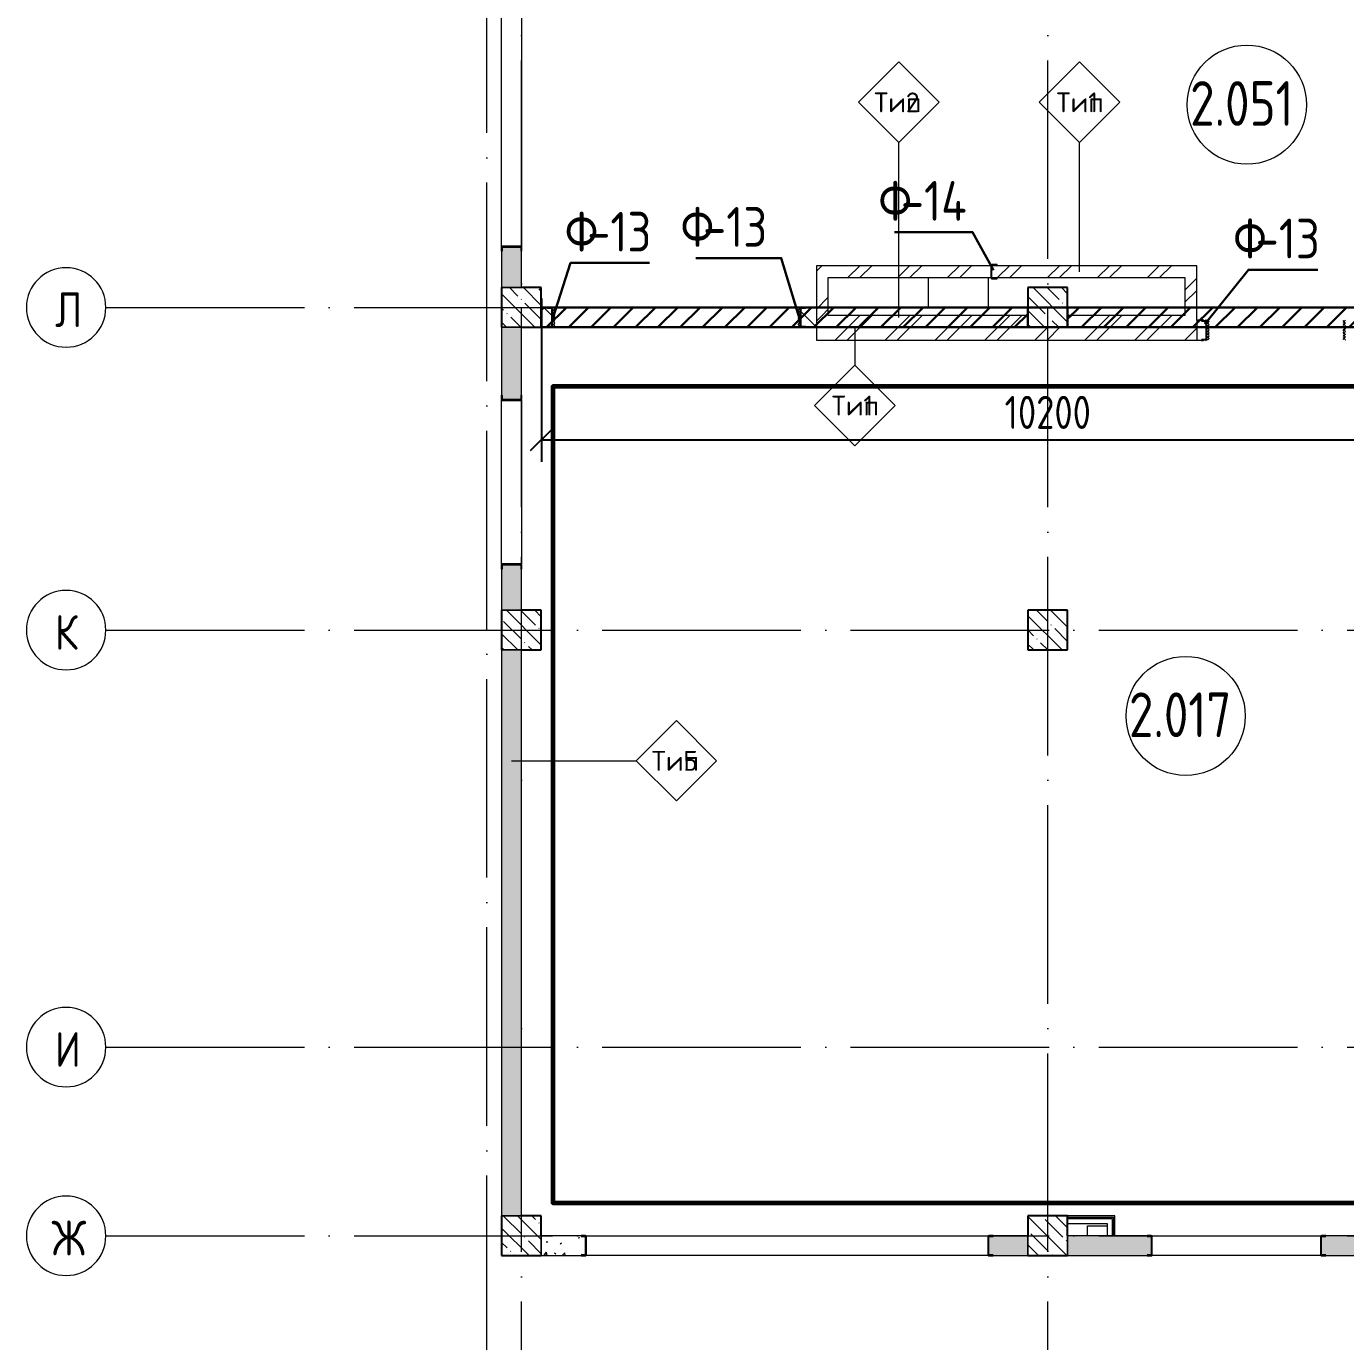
# Model space of a CAD drawing. Header units: millimetres. Extents: x -592259 to 288321, y -552984 to 293768.
# Drawn here: x 93223 to 106509, y -95626 to -82379 of the extents above; entities that cross this region are included whole.
import ezdxf

# ---------------------------------------------------------------- set-up
doc = ezdxf.new("R2010")
doc.units = ezdxf.units.MM
doc.linetypes.add('ADSK_Линия сетки', pattern=[2500, 2000, -250, 0, -250])
doc.layers.get('Defpoints').update_dxf_attribs({"color": 250})
for name, color, linetype, lineweight in [('0.1) Блок 4 вып', 6, 'Continuous', 30), ('2.2)Фарх остаток.', 1, 'Continuous', 30), ('4.2) Штук 4 вып', 6, 'Continuous', 60), ('A-AREA-____-IDEN', 250, 'Continuous', 9), ('A-DOOR-____-OTLN', 250, 'Continuous', 5), ('A-FLOR-____-OTLN', 250, 'Continuous', 9), ('A-WALL-____-IDEN', 250, 'Continuous', 9), ('A-WALL-____-MCUT', 250, 'Continuous', 13), ('A-WALL-____-PATT', 250, 'Continuous', 13), ('A-WALL-FNSH-MCUT', 250, 'Continuous', 13), ('I-WALL-____-OTLN', 250, 'Continuous', 9), ('S-COLS-____-MCUT', 250, 'Continuous', 25), ('S-COLS-____-OTLN', 250, 'Continuous', 9), ('S-GRID-____-IDEN', 250, 'Continuous', 9), ('S-GRID-____-OTLN', 250, 'Continuous', 9)]:
    doc.layers.add(name, color=color, linetype=linetype, lineweight=lineweight)
doc.styles.add('GOST Common', font='', dxfattribs={"width": 0.9, "height": 350})
doc.styles.add('GOST Common_1', font='', dxfattribs={"width": 0.9, "height": 250})
doc.styles.add('ISOCPEUR', font='isocpeur.ttf', dxfattribs={"width": 0.8, "height": 100})
doc.styles.add('ISOCPEUR_3', font='isocpeur.ttf', dxfattribs={"height": 250})
doc.styles.get("Standard").update_dxf_attribs({"font": 'ГОСТ тип А.ttf'})
doc.styles.get('GOST Common').set_extended_font_data('GOST Common')
doc.styles.get('GOST Common_1').set_extended_font_data('GOST Common')
doc.dimstyles.new('А3', dxfattribs={"dimtxt": 333, "dimasz": 222, "dimexe": 222, "dimexo": 111, "dimgap": 111, "dimtad": 1, "dimtoh": 1, "dimdec": 0, "dimrnd": 0.0015, "dimzin": 0, "dimdsep": 46, "dimtxsty": 'Standard', "dimblk": 'OBLIQUE', "dimcen": 0, "dimclrd": 7, "dimclre": 7, "dimclrt": 7, "dimadec": 0, "dimazin": 0, "dimtfac": 1, "dimtdec": 0, "dimtofl": 0, "dimtmove": 0, "dimatfit": 3, "dimfxl": 1, "dimtolj": 1, "dimtzin": 0, "dimarcsym": 0})
pattern_1 = [(135, (28708.77, -120984.93), (-141.42136, -141.42136), [])]
pattern_2 = [(45, (28708.77, -120984.93), (-251.4472, 251.4472), []), (45, (28708.77, -120603.93), (-251.4472, 251.4472), [])]
pattern_3 = [(135, (28708.77, -120984.93), (-142.5612, -142.5612), []), (135, (28851.33, -120984.93), (-142.5612, -142.5612), [252.016, -50.403, 3.353, -47.05])]
pattern_4 = [(50, (28708.77, -120984.93), (364.3679, -31.8783), [38.1, -419.1]), (355, (28708.77, -120984.93), (-70.4859, 382.1133), [30.48, -335.28]), (100.451, (28739.14, -120987.6), (293.885, 350.2334), [32.38, -356.18]), (46.184, (28708.77, -120883.33), (542.1585, -84.0858), [57.15, -628.65]), (96.636, (28753.95, -120890.34), (474.805, 494.8554), [48.57, -534.27]), (351.184, (28708.8, -120883.33), (474.8102, 494.85), [45.72, -502.92]), (21, (28759.57, -120908.73), (303.2285, -204.5305), [38.1, -419.1]), (326, (28759.57, -120908.73), (123.6039, 368.376), [30.48, -335.28]), (71.451, (28784.84, -120925.78), (426.8341, 163.8427), [32.38, -356.18]), (37.5, (28708.77, -120984.93), (6.17665, 169.11015), [16.764, -314.452, 16.764, -323.596, -336.55]), (37.5, (28708.77, -120984.93), (6.17665, 169.11015), [-671.576, 16.764, -319.786]), (7.5, (28708.77, -120984.93), (133.63888, 200.3615), [16.764, -177.292, 16.764, -306.832, -128.27]), (7.5, (28708.77, -120984.93), (133.63888, 200.3615), [-517.652, 16.764, -111.506]), (327.5, (28595.49, -120984.93), (271.18182, -11.45836), [16.764, -110.236, 16.764, -379.476, -525.78]), (327.5, (28595.49, -120984.93), (271.18182, -11.45836), [-523.24, 16.764, -509.016]), (317.5, (28544.7, -120984.93), (296.2585, 50.85285), [16.764, -148.336, 16.764, -246.38, -373.38]), (317.5, (28544.7, -120984.93), (296.2585, 50.85285), [-428.244, 16.764, -356.616])]

# ---------------------------------------------------------------- blocks, each defined once
blk = doc.blocks.new('Дверь_СКБ_2Ст_Фрамуга2 - Н_ВВ-3_2500x2600h_Учебные помещения_Фрамуга слева-V1-АР1_Кладочный план 2 этажа С2и3')
at = {"layer": 'A-DOOR-____-OTLN'}
h = blk.add_hatch(dxfattribs=at)
h.set_pattern_fill('FP_5', color=256, style=0, pattern_type=2)
h.set_pattern_definition([(45, (-1071.384, 164.685), (-14.1421, 14.1421), []), (135, (-1071.384, 164.685), (-14.1421, -14.1421), [])])
h.paths.add_polyline_path([(-1212, -100), (-1212, 100), (-1237, 99), (-1237, -100)])
h = blk.add_hatch(dxfattribs=at)
h.set_pattern_fill('FP_4', color=256, style=0, pattern_type=2)
h.set_pattern_definition([(135, (1051.41, 164.685), (-14.1421, -14.1421), []), (225, (1051.41, 164.685), (14.1421, -14.1421), [])])
h.paths.add_polyline_path([(1263, -100), (1263, 100), (1238, 100), (1238, -100)])
blk = doc.blocks.new('Дверь_СКБ_2Ст_Внутренняя1 - Н_ВВ-11_1400x2600h_Фрамуга сверху_ рейлинг_ ручка-42098206-АР1_Кладочный план 2 этажа С2и3')
at = {"layer": 'A-DOOR-____-OTLN'}
h = blk.add_hatch(dxfattribs=at)
h.set_pattern_fill('FP_3', color=256, style=0, pattern_type=2)
h.set_pattern_definition([(45, (-521.384, 164.685), (-14.1421, 14.1421), []), (135, (-521.384, 164.685), (-14.1421, -14.1421), [])])
h.paths.add_polyline_path([(-687.5, -100), (-662.5, -100), (-662.5, 100), (-687.5, 100)])
h = blk.add_hatch(dxfattribs=at)
h.set_pattern_fill('FP_2', color=256, style=0, pattern_type=2)
h.set_pattern_definition([(135, (1601.41, 164.685), (-14.14214, -14.14214), []), (225, (1601.41, 164.685), (14.14214, -14.14214), [])])
h.paths.add_polyline_path([(687.5, -100), (712.5, -100), (712.5, 100), (687.5, 100)])
blk = doc.blocks.new('BSC_Колонна _Прямоугольная - 400x400-31322274-АР1_Кладочный план 2 этажа С2и3')
at = {"layer": 'S-COLS-____-OTLN', "lineweight": 5}
h = blk.add_hatch(dxfattribs=at)
h.set_pattern_fill('FP_41', color=256, style=0, pattern_type=2)
h.set_pattern_definition([(135, (-74800, -32525), (-142.5612, -142.5612), []), (135, (-74657.44, -32525), (-142.5612, -142.5612), [252.016, -50.403, 3.353, -47.05])])
h.paths.add_polyline_path([(200, -200), (200, 200), (-200, 200), (-200, -200)])
at = {"layer": 'S-COLS-____-MCUT'}
for p, q in [((200, 200), (-200, 200)), ((-200, 200), (-200, -200)), ((200, -200), (200, 200)), ((-200, -200), (200, -200))]:
    blk.add_line(p, q, dxfattribs=at)
blk = doc.blocks.new('ADSK_КолоннаНесущая_Швеллер_Гнутый_ГОСТ 8278-83 - 200х50х4_таб_1 2-38569602-АР1_Кладочный план 2 этажа С2и3')
at = {"layer": 'S-COLS-____-MCUT'}
for p, q in [((-10.1, 90), (-10.1, -90)), ((-6.1, -90), (-6.1, 90)), ((39.9, 100), (-0.1, 100)), ((-0.1, 96), (39.9, 96)), ((39.9, 96), (39.9, 100)), ((39.9, -96), (-0.1, -96)), ((-0.1, -100), (39.9, -100)), ((39.9, -100), (39.9, -96))]:
    blk.add_line(p, q, dxfattribs=at)
for centre, radius, start, end in [((-0.1, 90), 10, 90, 180), ((-0.1, 90), 6, 90, 180), ((-0.1, -90), 10, 180, 270), ((-0.1, -90), 6, 180, 270)]:
    blk.add_arc(centre, radius, start, end, dxfattribs=at)
blk = doc.blocks.new('ADSK_КолоннаНесущая_Швеллер_Гнутый_ГОСТ 8278-83 - 200х50х4_таб_1 2-38815029-АР1_Кладочный план 2 этажа С2и3')
at = {"layer": 'S-COLS-____-MCUT'}
for p, q in [((-6.1, -90), (-6.1, 90)), ((-0.1, 96), (39.9, 96)), ((39.9, 100), (19.9, 100)), ((39.9, 96), (39.9, 100)), ((39.9, -96), (-0.1, -96)), ((19.9, -100), (39.9, -100)), ((39.9, -100), (39.9, -96))]:
    blk.add_line(p, q, dxfattribs=at)
for centre, radius, start, end in [((-0.1, 90), 10, 90, 180), ((-0.1, 90), 6, 90, 180), ((-0.1, -90), 10, 180, 270), ((-0.1, -90), 6, 180, 270)]:
    blk.add_arc(centre, radius, start, end, dxfattribs=at)
blk = doc.blocks.new('ADSK_КолоннаНесущая_Швеллер_Гнутый_ГОСТ 8278-83 - 200х50х4_таб_1 2-38815031-АР1_Кладочный план 2 этажа С2и3')
at = {"layer": 'S-COLS-____-MCUT'}
for p, q in [((-6.1, -90), (-6.1, 90)), ((-0.1, 96), (39.9, 96)), ((39.9, 100), (19.9, 100)), ((39.9, 96), (39.9, 100)), ((39.9, -96), (-0.1, -96)), ((19.9, -100), (39.9, -100)), ((39.9, -100), (39.9, -96))]:
    blk.add_line(p, q, dxfattribs=at)
for centre, radius, start, end in [((-0.1, 90), 10, 90, 180), ((-0.1, 90), 6, 90, 180), ((-0.1, -90), 10, 180, 270), ((-0.1, -90), 6, 180, 270)]:
    blk.add_arc(centre, radius, start, end, dxfattribs=at)
blk = doc.blocks.new('ADSK_КолоннаНесущая_Швеллер_Гнутый_ГОСТ 8278-83 - 140х60х5_таб_1-39139442-АР1_Кладочный план 2 этажа С2и3')
at = {"layer": 'S-COLS-____-MCUT'}
for p, q in [((-16.2, 58), (-16.2, -58)), ((-11.2, -58), (-11.2, 58)), ((43.8, 70), (-4.2, 70)), ((-4.2, 65), (43.8, 65)), ((43.8, 65), (43.8, 70)), ((43.8, -65), (-4.2, -65)), ((-4.2, -70), (43.8, -70)), ((43.8, -70), (43.8, -65))]:
    blk.add_line(p, q, dxfattribs=at)
for centre, radius, start, end in [((-4.2, 58), 12, 90, 180), ((-4.2, 58), 7, 90, 180), ((-4.2, -58), 12, 180, 270), ((-4.2, -58), 7, 180, 270)]:
    blk.add_arc(centre, radius, start, end, dxfattribs=at)
blk = doc.blocks.new('Ось сетки - Круг_Ø8 мм-39983606-АР1_Кладочный план 2 этажа С2и3')
at = {"layer": 'S-GRID-____-IDEN'}
for start, end in [(360, 180), (180, 360)]:
    blk.add_arc((0, 0), 4, start, end, dxfattribs=at)
blk = doc.blocks.new('AAR_СКБ_Марка_Помещения_мал - Номер-28977439-АР1_Кладочный план 2 этажа С2и3')
at = {"layer": 'A-AREA-____-IDEN'}
blk.add_circle((-0.028, 0), 3, dxfattribs=at)
blk = doc.blocks.new('ADSK_Марка_Стена - Типоразмер_ADSK_Марка-30564887-АР1_Кладочный план 2 этажа С2и3')
at = {"layer": 'A-WALL-____-IDEN'}
for p, q in [((-0.16, 4.37), (-4.21, 0.31)), ((3.9, 0.31), (-0.16, 4.37)), ((-4.21, 0.31), (-0.16, -3.74)), ((-0.16, -3.74), (3.9, 0.31))]:
    blk.add_line(p, q, dxfattribs=at)
blk = doc.blocks.new('_Oblique')
at = {"color": 0, "linetype": 'ByBlock', "lineweight": -2}
blk.add_line((-0.5, -0.5), (0.5, 0.5), dxfattribs=at)
blk = doc.blocks.new('*D6610')
at = {"color": 7, "lineweight": -2, "transparency": 16777216}
for p, q in [((98409, -85121), (98409, -86766)), ((108609, -85121), (108609, -86766)), ((98409, -86544), (108609, -86544))]:
    blk.add_line(p, q, dxfattribs=at)
at = {"layer": 'Defpoints', "color": 0, "transparency": 16777216}
for p in [(98409, -85010), (108609, -85010), (108609, -86544)]:
    blk.add_point(p, dxfattribs=at)
at = {"color": 7, "lineweight": -2, "transparency": 16777216, "xscale": 222, "yscale": 222, "zscale": 222, "rotation": 180}
blk.add_blockref('_Oblique', (98409, -86544), dxfattribs=at)
at = {"color": 7, "lineweight": -2, "transparency": 16777216, "xscale": 222, "yscale": 222, "zscale": 222}
blk.add_blockref('_Oblique', (108609, -86544), dxfattribs=at)
at = {"color": 7, "transparency": 16777216, "insert": (103509, -86267), "char_height": 333, "attachment_point": 5}
blk.add_mtext('\\A1;10200', dxfattribs=at)

msp = doc.modelspace()

# ---------------------------------------------------------------- hatches: boundary and pattern name
at = {"layer": '0.1) Блок 4 вып'}
h = msp.add_hatch(dxfattribs=at)
h.set_pattern_fill('ANSI31', color=256, scale=50)
h.paths.add_polyline_path([(103306.7211, -85209.9342), (98408.7722, -85209.9342), (98408.7722, -85409.9938), (103306.7211, -85409.9938)])
h = msp.add_hatch(dxfattribs=at)
h.set_pattern_fill('ANSI31', color=256, scale=50)
h.paths.add_polyline_path([(108808.7722, -85209.9342), (103708.7722, -85209.9342), (103708.7722, -85409.9938), (108808.7722, -85409.9938)])
at = {"layer": 'A-WALL-____-PATT', "lineweight": 15}
h = msp.add_hatch(dxfattribs=at)
h.set_pattern_fill('FP_83', color=256, style=0, pattern_type=2)
h.set_pattern_definition(pattern_4)
h.paths.add_polyline_path([(98208.7722, -94359.9347), (98208.7722, -88659.9347), (98008.7722, -88659.9347), (98008.7722, -94359.9347)])
h.paths.add_polyline_path([(98208.7722, -88259.9347), (98208.7722, -87794.9347), (98008.7722, -87794.9347), (98008.7722, -88259.9347)])
h.paths.add_polyline_path([(98208.7722, -86144.9347), (98208.7722, -85409.9347), (98008.7722, -85409.9347), (98008.7722, -86144.9347)])
h.paths.add_polyline_path([(98208.7722, -85009.9347), (98208.7722, -84594.9347), (98008.7722, -84594.9347), (98008.7722, -85009.9347)])
h.paths.add_polyline_path([(98208.7722, -81294.9347), (98208.7722, -81209.9347), (98008.7722, -81209.9347), (98008.7722, -81294.9347)])
h.paths.add_polyline_path([(98008.7722, -80809.9347), (98208.7722, -80809.9347), (98208.7722, -79744.9347), (98008.7722, -79744.9347), (98008.7722, -80170.8304)])
h.paths.add_polyline_path([(98008.7722, -78094.9347), (98208.7722, -78094.9347), (98208.7722, -77659.8751), (98008.7722, -77659.8751)])
h = msp.add_hatch(dxfattribs=at)
h.set_pattern_fill('FP_12', color=256, style=0, pattern_type=2)
h.set_pattern_definition(pattern_2)
h.paths.add_polyline_path([(103702.9799, -84909.9938), (104888.7722, -84909.9938), (104888.7722, -84789.9938), (101178.7722, -84789.9938), (101178.7722, -84909.9938), (102278.5071, -84909.9938)])
h = msp.add_hatch(dxfattribs=at)
h.set_pattern_fill('FP_12', color=256, style=0, pattern_type=2)
h.set_pattern_definition(pattern_2)
h.paths.add_polyline_path([(104888.7722, -85539.9342), (105008.7722, -85539.9342), (105008.7722, -84789.9938), (104888.7722, -84789.9938), (104888.7722, -85289.9342)])
h = msp.add_hatch(dxfattribs=at)
h.set_pattern_fill('FP_12', color=256, style=0, pattern_type=2)
h.set_pattern_definition(pattern_2)
h.paths.add_polyline_path([(101178.7722, -85289.9342), (101298.7722, -85289.9342), (101298.7722, -84909.9938), (101178.7722, -84909.9938)])
h = msp.add_hatch(dxfattribs=at)
h.set_pattern_fill('FP_1', color=256, style=0, pattern_type=2)
h.set_pattern_definition(pattern_1)
h.paths.add_polyline_path([(101048.7722, -85409.9938), (101178.7722, -85409.9938), (101178.7722, -85209.9938), (101018.7722, -85209.9938), (101018.7722, -85409.9938)])
h.paths.add_polyline_path([(98518.7722, -85409.9938), (98518.7722, -85209.9938), (98408.7722, -85210.7831), (98408.7722, -85409.9938), (98488.7722, -85409.9938)])
h = msp.add_hatch(dxfattribs=at)
h.set_pattern_fill('FP_12', color=256, style=0, pattern_type=2)
h.set_pattern_definition(pattern_2)
h.paths.add_polyline_path([(104888.7722, -85539.9342), (104888.7722, -85289.9342), (103708.7722, -85289.9342), (103708.7722, -85409.9347), (103308.7722, -85409.9347), (103308.7722, -85289.9342), (101178.7942, -85289.9342), (101178.7942, -85539.9342), (103702.9799, -85539.9342)])
h = msp.add_hatch(dxfattribs=at)
h.set_pattern_fill('FP_1', color=256, style=0, pattern_type=2)
h.set_pattern_definition(pattern_1)
h.paths.add_polyline_path([(105008.7722, -85539.9342), (105108.7722, -85539.9342), (105108.7722, -85339.9342), (105008.7722, -85339.9342)])
h = msp.add_hatch(dxfattribs=at)
h.set_pattern_fill('FP_83', color=256, style=0, pattern_type=2)
h.set_pattern_definition(pattern_4)
h.paths.add_polyline_path([(98858.7722, -94759.9342), (98858.7722, -94559.9342), (98408.7722, -94559.9342), (98408.7722, -94759.9342)])
h = msp.add_hatch(dxfattribs=at)
h.set_pattern_fill('FP_83', color=256, style=0, pattern_type=2)
h.set_pattern_definition(pattern_4)
h.paths.add_polyline_path([(129343.4912, -94759.9342), (129868.7722, -94759.9342), (129868.7722, -94559.9342), (128858.7722, -94559.9342), (128858.7722, -94759.9342)])
h.paths.add_polyline_path([(124058.7722, -94759.9342), (124058.7722, -94559.9342), (123158.7722, -94559.9342), (123158.7722, -94759.9342), (123645.5998, -94759.9342)])
h.paths.add_polyline_path([(124958.7722, -94759.9342), (125208.7722, -94759.9342), (125208.7722, -94559.9342), (124958.7722, -94559.9342)])
h.paths.add_polyline_path([(127919.0183, -94759.9342), (127958.7722, -94759.9342), (127958.7722, -94559.9342), (127058.7722, -94559.9342), (127058.7722, -94759.9342)])
h.paths.add_polyline_path([(125608.7722, -94759.9342), (126158.7722, -94759.9342), (126158.7722, -94559.9342), (125608.7722, -94559.9342)])
h.paths.add_polyline_path([(109008.7722, -94759.9342), (110258.7722, -94759.9342), (110258.7722, -94559.9342), (109008.7722, -94559.9342)])
h.paths.add_polyline_path([(107708.7722, -94759.9342), (107708.7722, -94559.9342), (106258.7722, -94559.9342), (106258.7722, -94759.9342)])
h.paths.add_polyline_path([(104415.2163, -94759.9342), (104558.7722, -94759.9342), (104558.7722, -94559.9342), (103708.7722, -94559.9342), (103708.7722, -94759.9342)])
h.paths.add_polyline_path([(111158.7722, -94759.9342), (111458.7722, -94759.9342), (111458.7722, -94559.9342), (111158.7722, -94559.9342)])
h.paths.add_polyline_path([(111858.7722, -94759.9342), (112058.7722, -94759.9342), (112058.7722, -94559.9342), (111858.7722, -94559.9342)])
h.paths.add_polyline_path([(103308.7722, -94759.9342), (103308.7722, -94559.9342), (102908.7722, -94559.9342), (102908.7722, -94759.9342)])
h.paths.add_polyline_path([(122221.1269, -94759.9342), (122258.7722, -94759.9342), (122258.7722, -94559.9342), (121458.7722, -94559.9342), (121458.7722, -94759.9342)])
h.paths.add_polyline_path([(112958.7722, -94759.9342), (114458.7722, -94759.9342), (114458.7722, -94559.9342), (112958.7722, -94559.9342)])
h.paths.add_polyline_path([(115358.7722, -94759.9342), (116258.7722, -94759.9342), (116258.7722, -94559.9342), (115358.7722, -94559.9342)])
h.paths.add_polyline_path([(117558.7722, -94759.9342), (118358.7722, -94759.9342), (118358.7722, -94559.9342), (117558.7722, -94559.9342)])
at = {"layer": 'S-COLS-____-OTLN', "lineweight": 5}
h = msp.add_hatch(dxfattribs=at)
h.set_pattern_fill('FP_40', color=256, style=0, pattern_type=2)
h.set_pattern_definition(pattern_3)
h.paths.add_polyline_path([(98208.7722, -85409.9347), (98408.7722, -85409.9347), (98408.7722, -85009.9347), (98008.7722, -85009.9347), (98008.7722, -85409.9347)])
h = msp.add_hatch(dxfattribs=at)
h.set_pattern_fill('FP_40', color=256, style=0, pattern_type=2)
h.set_pattern_definition(pattern_3)
h.paths.add_polyline_path([(103308.7722, -85409.9347), (103708.7722, -85409.9347), (103708.7722, -85009.9347), (103308.7722, -85009.9347), (103308.7722, -85289.9342)])
h = msp.add_hatch(dxfattribs=at)
h.set_pattern_fill('FP_40', color=256, style=0, pattern_type=2)
h.set_pattern_definition(pattern_3)
h.paths.add_polyline_path([(98408.7722, -88659.9347), (98408.7722, -88259.9347), (98008.7722, -88259.9347), (98008.7722, -88659.9347), (98208.7722, -88659.9347)])
h = msp.add_hatch(dxfattribs=at)
h.set_pattern_fill('FP_40', color=256, style=0, pattern_type=2)
h.set_pattern_definition(pattern_3)
h.paths.add_polyline_path([(98008.7722, -94759.9347), (98408.7722, -94759.9347), (98408.7722, -94359.9347), (98008.7722, -94359.9347)])
h = msp.add_hatch(dxfattribs=at)
h.set_pattern_fill('FP_40', color=256, style=0, pattern_type=2)
h.set_pattern_definition(pattern_3)
h.paths.add_polyline_path([(103308.7722, -94759.9347), (103708.7722, -94759.9347), (103708.7722, -94359.9347), (103308.7722, -94359.9347), (103308.7722, -94559.9342)])

# ---------------------------------------------------------------- linework, layer by layer
at = {"layer": '0.1) Блок 4 вып'}
for points in [[(98408.7722, -85409.9938), (108808.7722, -85409.9938), (108808.7722, -85209.9342), (98408.7722, -85209.9342)], [(103306.7211, -85409.9938), (103708.7722, -85409.9938), (103708.7722, -85209.9342), (103306.7211, -85209.9342)]]:
    msp.add_lwpolyline(points, close=True, dxfattribs=at)
at = {"layer": '2.2)Фарх остаток.'}
for points in [[(102961.9028, -84836.3094), (102751.737, -84451.0053), (102666.6699, -84451.0053), (101966.6699, -84451.0053)], [(98523.4007, -85316.6884), (98703.5428, -84761.2501), (98798.6178, -84761.2501), (99498.6178, -84761.2501)], [(101020.3709, -85356.72), (100825.4816, -84713.0539), (100665.3552, -84713.0539), (99965.3552, -84713.0539)], [(105091.6555, -85378.1278), (105530.6319, -84830.0992), (106230.6319, -84830.0992)]]:
    msp.add_lwpolyline(points, dxfattribs=at)
at = {"layer": '4.2) Штук 4 вып'}
msp.add_lwpolyline([(111362.2218, -86006.5425), (98523.6197, -86006.5425), (98523.6197, -94229.0116), (111362.2218, -94229.0116)], close=True, dxfattribs=at)
at = {"layer": 'A-FLOR-____-OTLN'}
for p, q in [((102308.7722, -85209.9342), (102308.7722, -84909.9938)), ((102908.7722, -84909.9938), (102908.7722, -85209.9342)), ((102908.7722, -85209.9342), (102308.7722, -85209.9342)), ((103908.5854, -94559.9342), (103908.5854, -94459.9342)), ((103908.5854, -94459.9342), (104108.5854, -94459.9342))]:
    msp.add_line(p, q, dxfattribs=at)
at = {"layer": 'A-WALL-____-IDEN'}
for p, q in [((102009.0401, -85309.9938), (102009.0401, -83548.7438)), ((103828.9717, -84849.9938), (103828.9717, -83548.7438)), ((101565.5126, -85414.9342), (101565.5126, -85791.3011)), ((98108.7722, -89775.4461), (99363.1472, -89775.4461))]:
    msp.add_line(p, q, dxfattribs=at)
at = {"layer": 'A-WALL-____-MCUT', "color": 7, "lineweight": 15}
for p, q in [((98208.7722, -84594.9347), (98008.7722, -84594.9347)), ((98008.7722, -84594.9347), (98008.7722, -85009.9347)), ((98208.7722, -85009.9347), (98208.7722, -84594.9347)), ((101178.7722, -84789.9938), (101178.7722, -85409.9938)), ((105008.7722, -84789.9938), (101178.7722, -84789.9938)), ((105008.7722, -85339.9342), (105008.7722, -84789.9938)), ((101298.7722, -85289.9342), (101298.7722, -84909.9938)), ((101298.7722, -84909.9938), (104888.7722, -84909.9938)), ((104888.7722, -84909.9938), (104888.7722, -85289.9342)), ((98488.7722, -85209.9938), (98408.7722, -85209.9938)), ((98408.7722, -85209.9938), (98408.7722, -85409.9938)), ((101178.7722, -85209.9938), (101048.7722, -85209.9938)), ((101178.7942, -85289.9342), (101178.7942, -85539.9342)), ((103308.7722, -85289.9342), (101298.7722, -85289.9342)), ((104888.7722, -85289.9342), (103708.7722, -85289.9342)), ((98008.7722, -85409.9347), (98008.7722, -86144.9347)), ((98208.7722, -86144.9347), (98208.7722, -85409.9347)), ((98408.7722, -85409.9938), (98488.7722, -85409.9938)), ((101048.7722, -85409.9938), (101178.7722, -85409.9938)), ((105078.7722, -85339.9342), (105008.7722, -85339.9342)), ((101178.7942, -85539.9342), (105078.7722, -85539.9342)), ((98008.7722, -86144.9347), (98208.7722, -86144.9347)), ((98208.7722, -87794.9347), (98008.7722, -87794.9347)), ((98008.7722, -87794.9347), (98008.7722, -88259.9347)), ((98208.7722, -88259.9347), (98208.7722, -87794.9347)), ((98008.7722, -88659.9347), (98008.7722, -94359.9347)), ((98208.7722, -94359.9347), (98208.7722, -88659.9347)), ((98858.7722, -94559.9342), (98408.7722, -94559.9342)), ((98858.7722, -94759.9342), (98858.7722, -94559.9342)), ((103308.7722, -94559.9342), (102908.7722, -94559.9342)), ((102908.7722, -94559.9342), (102908.7722, -94759.9342)), ((104558.7722, -94559.9342), (103708.7722, -94559.9342)), ((104558.7722, -94759.9342), (104558.7722, -94559.9342)), ((107708.7722, -94559.9342), (106258.7722, -94559.9342)), ((106258.7722, -94559.9342), (106258.7722, -94759.9342)), ((98408.7722, -94759.9342), (98858.7722, -94759.9342)), ((102908.7722, -94759.9342), (103308.7722, -94759.9342)), ((103708.7722, -94759.9342), (104558.7722, -94759.9342)), ((106258.7722, -94759.9342), (107708.7722, -94759.9342))]:
    msp.add_line(p, q, dxfattribs=at)
at = {"layer": 'A-WALL-____-MCUT', "lineweight": 15}
for p, q in [((98008.7722, -85009.9347), (98208.7722, -85009.9347)), ((103308.7722, -85409.9347), (103308.7722, -85289.9342)), ((103708.7722, -85289.9342), (103708.7722, -85409.9347)), ((98208.7722, -85409.9347), (98008.7722, -85409.9347)), ((103708.7722, -85409.9347), (103308.7722, -85409.9347)), ((105008.7722, -85339.9342), (105008.7722, -85539.9342)), ((98008.7722, -88259.9347), (98208.7722, -88259.9347)), ((98208.7722, -88659.9347), (98008.7722, -88659.9347)), ((98008.7722, -94359.9347), (98208.7722, -94359.9347)), ((98408.7722, -94559.9342), (98408.7722, -94759.9342)), ((103308.7722, -94759.9342), (103308.7722, -94559.9342)), ((103708.7722, -94559.9342), (103708.7722, -94759.9342))]:
    msp.add_line(p, q, dxfattribs=at)
at = {"layer": 'A-WALL-____-MCUT', "color": 42, "lineweight": 15}
for p, q in [((103708.7722, -94372.4342), (104171.0854, -94372.4342)), ((104171.0854, -94372.4342), (104171.0854, -94559.9342))]:
    msp.add_line(p, q, dxfattribs=at)
at = {"layer": 'A-WALL-____-MCUT', "color": 30, "lineweight": 15}
for p, q in [((103708.7722, -94384.9342), (103708.7722, -94434.9342)), ((103708.7722, -94384.9342), (104158.5854, -94384.9342)), ((103708.7722, -94434.9342), (104108.5854, -94434.9342)), ((104108.5854, -94434.9342), (104108.5854, -94559.9342)), ((104158.5854, -94384.9342), (104158.5854, -94559.9342))]:
    msp.add_line(p, q, dxfattribs=at)
at = {"layer": 'A-WALL-FNSH-MCUT', "lineweight": 15}
for p, q in [((104183.5854, -94359.9342), (103708.7722, -94359.9342)), ((103708.7722, -94359.9342), (103708.7722, -94384.9342)), ((104183.5854, -94559.9342), (104183.5854, -94359.9342))]:
    msp.add_line(p, q, dxfattribs=at)
at = {"layer": 'I-WALL-____-OTLN', "lineweight": 15}
for p, q in [((98008.7722, -84594.9347), (98008.7722, -81294.9347)), ((98208.7722, -81294.9347), (98208.7722, -84594.9347)), ((98008.7722, -87794.9347), (98008.7722, -86144.9347)), ((98208.7722, -86144.9347), (98208.7722, -87794.9347)), ((98858.7722, -94559.9342), (100278.7503, -94559.9342)), ((100278.7503, -94559.9342), (102908.7722, -94559.9342)), ((104558.7722, -94559.9342), (106258.7722, -94559.9342)), ((100278.7503, -94759.9342), (98858.7722, -94759.9342)), ((102908.7722, -94759.9342), (100278.7503, -94759.9342)), ((106258.7722, -94759.9342), (104558.7722, -94759.9342))]:
    msp.add_line(p, q, dxfattribs=at)
at = {"layer": 'S-COLS-____-MCUT'}
for p, q in [((98008.7722, -85009.9347), (98008.7722, -85409.9347)), ((98408.7722, -85009.9347), (98208.7722, -85009.9347)), ((98408.7722, -85409.9347), (98408.7722, -85009.9347)), ((103708.7722, -85009.9347), (103308.7722, -85009.9347)), ((103308.7722, -85009.9347), (103308.7722, -85289.9342)), ((103708.7722, -85289.9342), (103708.7722, -85009.9347)), ((98208.7722, -85409.9347), (98408.7722, -85409.9347)), ((98008.7722, -88259.9347), (98008.7722, -88659.9347)), ((98408.7722, -88259.9347), (98208.7722, -88259.9347)), ((98408.7722, -88659.9347), (98408.7722, -88259.9347)), ((98208.7722, -88659.9347), (98408.7722, -88659.9347)), ((98008.7722, -94359.9347), (98008.7722, -94759.9347)), ((98408.7722, -94359.9347), (98208.7722, -94359.9347)), ((98408.7722, -94559.9342), (98408.7722, -94359.9347)), ((103708.7722, -94359.9347), (103308.7722, -94359.9347)), ((103308.7722, -94359.9347), (103308.7722, -94559.9342)), ((103708.7722, -94559.9342), (103708.7722, -94359.9347)), ((98008.7722, -94759.9347), (98408.7722, -94759.9347)), ((103308.7722, -94759.9347), (103708.7722, -94759.9347))]:
    msp.add_line(p, q, dxfattribs=at)
at = {"layer": 'S-COLS-____-OTLN'}
for p, q in [((98208.7722, -85009.9347), (98008.7722, -85009.9347)), ((103308.7722, -85289.9342), (103308.7722, -85409.9347)), ((103708.7722, -85409.9347), (103708.7722, -85289.9342)), ((98008.7722, -85409.9347), (98208.7722, -85409.9347)), ((103308.7722, -85409.9347), (103708.7722, -85409.9347)), ((98208.7722, -88259.9347), (98008.7722, -88259.9347)), ((98008.7722, -88659.9347), (98208.7722, -88659.9347)), ((98208.7722, -94359.9347), (98008.7722, -94359.9347)), ((98408.7722, -94759.9347), (98408.7722, -94559.9342)), ((103308.7722, -94559.9342), (103308.7722, -94759.9347)), ((103708.7722, -94759.9347), (103708.7722, -94559.9342))]:
    msp.add_line(p, q, dxfattribs=at)
at = {"layer": 'S-GRID-____-OTLN', "linetype": 'ADSK_Линия сетки'}
for p, q in [((98208.7722, -124723.7741), (98208.7722, -59782.9296)), ((103508.7722, -124723.7741), (103508.7722, -59782.9296)), ((97858.7722, -123453.7741), (97858.7722, -61052.9296)), ((94022.7944, -85209.9342), (184259.6518, -85209.9342)), ((94022.7944, -88459.9342), (185529.6518, -88459.9342)), ((94022.7944, -92659.9342), (185529.6518, -92659.9342)), ((94022.7944, -94559.9342), (184259.6518, -94559.9342))]:
    msp.add_line(p, q, dxfattribs=at)

# ---------------------------------------------------------------- block references
at = {"layer": 'A-AREA-____-IDEN', "xscale": 200, "yscale": 200, "zscale": 99.99999999999993}
for p in [(105519.9044, -83167.9997), (104903.8893, -89324.4593)]:
    msp.add_blockref('AAR_СКБ_Марка_Помещения_мал - Номер-28977439-АР1_Кладочный план 2 этажа С2и3', p, dxfattribs=at)
at = {"layer": 'A-DOOR-____-OTLN', "color": 255}
for name, p in [('Дверь_СКБ_2Ст_Фрамуга2 - Н_ВВ-3_2500x2600h_Учебные помещения_Фрамуга слева-V1-АР1_Кладочный план 2 этажа С2и3', (99756.2722, -85309.9938)), ('Дверь_СКБ_2Ст_Внутренняя1 - Н_ВВ-11_1400x2600h_Фрамуга сверху_ рейлинг_ ручка-42098206-АР1_Кладочный план 2 этажа С2и3', (105796.2722, -85439.9342))]:
    msp.add_blockref(name, p, dxfattribs=at)
at = {"layer": 'A-WALL-____-IDEN', "xscale": 99.99999999999993, "yscale": 99.99999999999993, "zscale": 99.99999999999993}
for p in [(102024.6651, -83174.2769), (103844.5967, -83174.2769), (101581.1376, -86228.268), (99784.4891, -89806.6961)]:
    msp.add_blockref('ADSK_Марка_Стена - Типоразмер_ADSK_Марка-30564887-АР1_Кладочный план 2 этажа С2и3', p, dxfattribs=at)
at = {"layer": 'S-COLS-____-OTLN'}
for name, p, rotation in [('ADSK_КолоннаНесущая_Швеллер_Гнутый_ГОСТ 8278-83 - 200х50х4_таб_1 2-38569602-АР1_Кладочный план 2 этажа С2и3', (98108.7722, -84605.0347), 269.9999999999649), ('ADSK_КолоннаНесущая_Швеллер_Гнутый_ГОСТ 8278-83 - 200х50х4_таб_1 2-38815029-АР1_Кладочный план 2 этажа С2и3', (98508.6722, -85309.9938), 180), ('ADSK_КолоннаНесущая_Швеллер_Гнутый_ГОСТ 8278-83 - 200х50х4_таб_1 2-38815029-АР1_Кладочный план 2 этажа С2и3', (105098.6722, -85439.9342), 180), ('ADSK_КолоннаНесущая_Швеллер_Гнутый_ГОСТ 8278-83 - 200х50х4_таб_1 2-38569602-АР1_Кладочный план 2 этажа С2и3', (98108.7722, -86134.8347), 89.99999999996523), ('ADSK_КолоннаНесущая_Швеллер_Гнутый_ГОСТ 8278-83 - 200х50х4_таб_1 2-38569602-АР1_Кладочный план 2 этажа С2и3', (98108.7722, -87805.0347), 269.9999999999649), ('ADSK_КолоннаНесущая_Швеллер_Гнутый_ГОСТ 8278-83 - 200х50х4_таб_1 2-38569602-АР1_Кладочный план 2 этажа С2и3', (98848.6722, -94659.9938), 180), ('ADSK_КолоннаНесущая_Швеллер_Гнутый_ГОСТ 8278-83 - 200х50х4_таб_1 2-38569602-АР1_Кладочный план 2 этажа С2и3', (104548.6722, -94659.9938), 180)]:
    msp.add_blockref(name, p, dxfattribs=dict(at, rotation=rotation))
for name, p in [('ADSK_КолоннаНесущая_Швеллер_Гнутый_ГОСТ 8278-83 - 140х60х5_таб_1-39139442-АР1_Кладочный план 2 этажа С2и3', (102954.9722, -84849.9938)), ('ADSK_КолоннаНесущая_Швеллер_Гнутый_ГОСТ 8278-83 - 200х50х4_таб_1 2-38815031-АР1_Кладочный план 2 этажа С2и3', (101028.8722, -85309.9938)), ('BSC_Колонна _Прямоугольная - 400x400-31322274-АР1_Кладочный план 2 этажа С2и3', (103508.7722, -88459.9347)), ('ADSK_КолоннаНесущая_Швеллер_Гнутый_ГОСТ 8278-83 - 200х50х4_таб_1 2-38569602-АР1_Кладочный план 2 этажа С2и3', (102918.8722, -94659.9342)), ('ADSK_КолоннаНесущая_Швеллер_Гнутый_ГОСТ 8278-83 - 200х50х4_таб_1 2-38569602-АР1_Кладочный план 2 этажа С2и3', (106268.8722, -94659.9342))]:
    msp.add_blockref(name, p, dxfattribs=at)
at = {"layer": 'S-GRID-____-IDEN', "xscale": 99.99999999999993, "yscale": 99.99999999999993, "zscale": 99.99999999999993, "rotation": 269.9999999999994}
for p in [(93622.7944, -85209.9342), (93622.7944, -88459.9342), (93622.7944, -92659.9342), (93622.7944, -94559.9342)]:
    msp.add_blockref('Ось сетки - Круг_Ø8 мм-39983606-АР1_Кладочный план 2 этажа С2и3', p, dxfattribs=at)

# ---------------------------------------------------------------- texts
at = {"layer": '2.2)Фарх остаток.', "char_height": 400, "attachment_point": 1, "style": 'GOST Common_1'}
for s, insert, width in [('\\fGOST Common|b0|i0|c204|p34|;\\W.9;Ф', (101803.1461, -83936.9762), 274.177125), ('-14', (102029.3648, -83936.9762), 548.35425), ('\\fGOST Common|b0|i0|c204|p34|;\\W.9;Ф', (99810.8314, -84199.0248), 274.177125), ('-13', (100037.0502, -84199.0248), 526.708687), ('\\fGOST Common|b0|i0|c204|p34|;\\W.9;Ф', (98644.094, -84247.221), 274.177125), ('-13', (98870.3128, -84247.221), 526.708687), ('\\fGOST Common|b0|i0|c204|p34|;\\W.9;Ф', (105376.1081, -84316.07), 274.177125), ('-13', (105602.3269, -84316.07), 526.708687)]:
    msp.add_mtext(s, dxfattribs=dict(at, insert=insert, width=width))
at = {"layer": 'A-AREA-____-IDEN', "char_height": 450, "width": 609.2825, "attachment_point": 1, "style": 'ISOCPEUR'}
for s, insert in [('2.051', (104942.787, -82931.0499)), ('2.017', (104326.7719, -89087.5095))]:
    msp.add_mtext(s, dxfattribs=dict(at, insert=insert))
at = {"layer": 'A-WALL-____-IDEN', "char_height": 200, "attachment_point": 1, "style": 'ISOCPEUR_3'}
for s, insert, width in [('Тип', (101760.2842, -83044.6083), 387.215062), (' 2', (102079.7686, -83044.6083), 230.084312), ('Тип', (103596.3158, -83044.6083), 387.215062), (' 1', (103915.8002, -83044.6083), 190.801625), ('Тип', (101332.8568, -86098.5994), 387.215062), (' 1', (101652.3412, -86098.5994), 190.801625), ('Тип', (99520.1083, -89677.0275), 387.215062), (' 5', (99839.5927, -89677.0275), 230.084312)]:
    msp.add_mtext(s, dxfattribs=dict(at, insert=insert, width=width))
at = {"layer": 'S-GRID-____-IDEN', "color": 18, "true_color": 0x000000, "char_height": 350, "attachment_point": 1, "style": 'GOST Common'}
for s, insert, width in [('\\fGOST Common|b0|i0|c204|p34|;\\W.9;Л', (93512.1715, -85057.3472), 303.037875), ('\\fGOST Common|b0|i0|c204|p34|;\\W.9;К', (93509.4715, -88307.3472), 310.253062), ('\\fGOST Common|b0|i0|c204|p34|;\\W.9;И', (93509.4715, -92507.3472), 310.253062), ('\\fGOST Common|b0|i0|c204|p34|;\\W.9;Ж', (93476.6215, -94407.3472), 389.620125)]:
    msp.add_mtext(s, dxfattribs=dict(at, insert=insert, width=width))

# ---------------------------------------------------------------- dimensions: what is measured, and where the dimension line sits
dim = msp.add_linear_dim(base=(108608.7722, -86544.3698), p1=(98408.7722, -85009.9347), p2=(108608.7722, -85009.9347), dimstyle='А3')
dim.commit()
dim.dimension.update_dxf_attribs({"geometry": '*D6610', "text_midpoint": (103508.7722, -86266.8698)})

doc.saveas('drawing.dxf')
